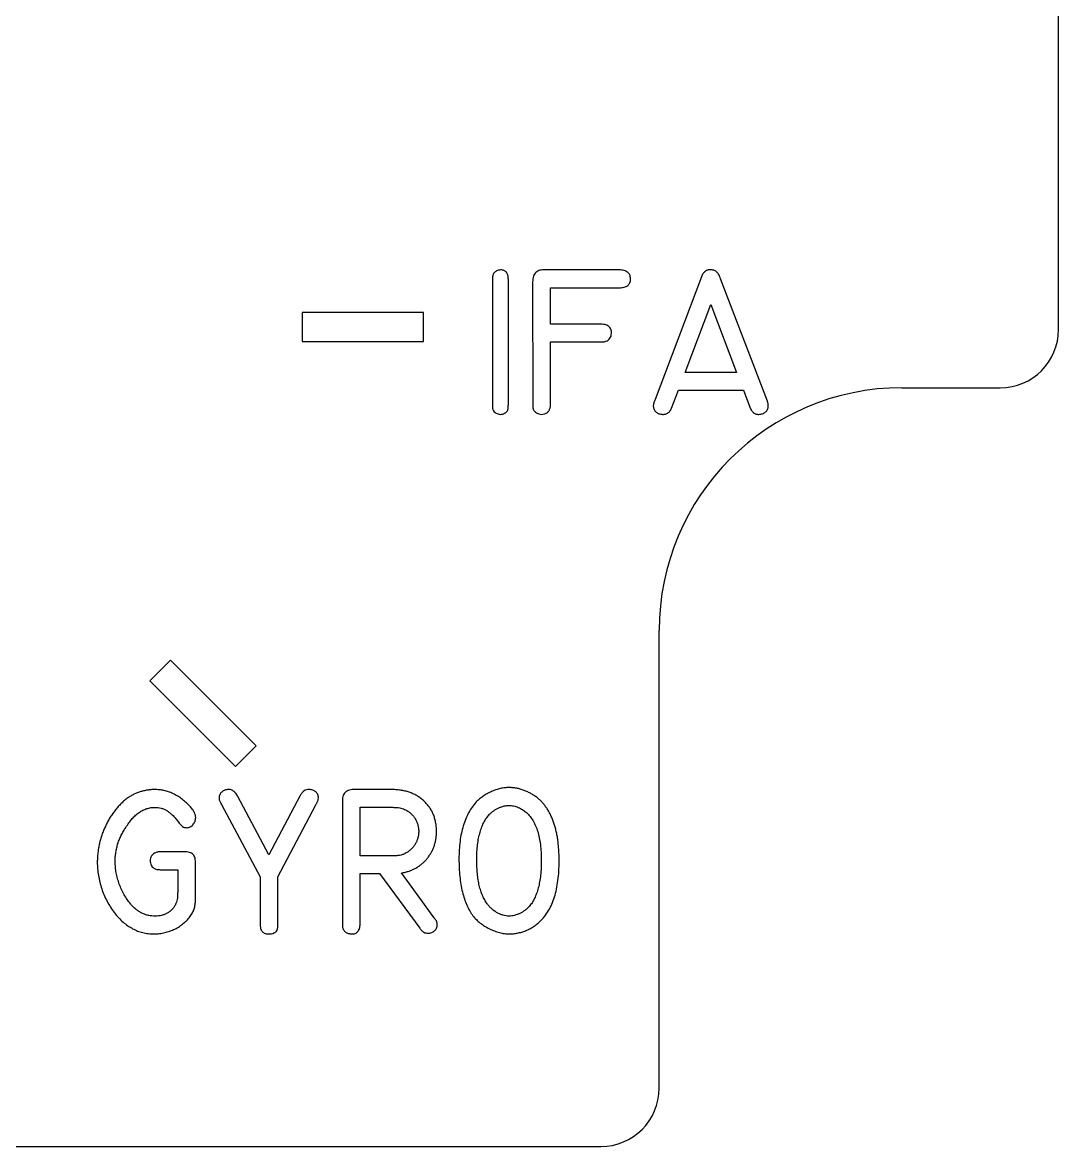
# Model space of a CAD drawing. Header units: inches. Extents: x 0.03 to 5.72, y 0.03 to 2.97.
# Drawn here: x 4.652 to 5.719, y 0.031 to 1.189 of the extents above; entities that cross this region are included whole.
import ezdxf

# ---------------------------------------------------------------- set-up
doc = ezdxf.new("R2010")
doc.units = ezdxf.units.IN
doc.header["$MEASUREMENT"] = 0

msp = doc.modelspace()

# ---------------------------------------------------------------- linework, layer by layer
at = {"color": 7, "linetype": 'Continuous', "lineweight": 25}
for p, q in [((5.7188, 0.8725), (5.7188, 2.1275)), ((5.2662, 0.9338), (5.1904, 0.9338)), ((5.3511, 0.9267), (5.3033, 0.8003)), ((5.1359, 0.9232), (5.1359, 0.7953)), ((5.1522, 0.7953), (5.1522, 0.9239)), ((5.1772, 0.9214), (5.1773, 0.7972)), ((5.1956, 0.878), (5.1956, 0.9155)), ((5.1956, 0.9155), (5.2662, 0.9155)), ((5.419, 0.7987), (5.3708, 0.9247)), ((5.3343, 0.8283), (5.3607, 0.8981)), ((5.3607, 0.8981), (5.3871, 0.8283)), ((5.065, 0.89), (4.94, 0.89)), ((4.94, 0.89), (4.94, 0.86)), ((5.065, 0.86), (5.065, 0.89)), ((5.2459, 0.878), (5.1956, 0.878)), ((4.94, 0.86), (5.065, 0.86)), ((5.1956, 0.7972), (5.1956, 0.8596)), ((5.1956, 0.8596), (5.2452, 0.8596)), ((5.3871, 0.8283), (5.3343, 0.8283)), ((5.5575, 0.8125), (5.6588, 0.8125)), ((5.3203, 0.7914), (5.3274, 0.81)), ((5.3274, 0.81), (5.3945, 0.81)), ((5.3945, 0.81), (5.4009, 0.7925)), ((5.3075, 0.0912), (5.3075, 0.5625)), ((4.8042, 0.5321), (4.7829, 0.5108)), ((4.8925, 0.4437), (4.8042, 0.5321)), ((4.7829, 0.5108), (4.8713, 0.4225)), ((4.8713, 0.4225), (4.8925, 0.4437)), ((5.0327, 0.3988), (4.9948, 0.3988)), ((5.153, 0.4009), (5.1531, 0.4009)), ((4.8563, 0.3843), (4.8568, 0.3834)), ((4.8568, 0.3834), (4.8965, 0.309)), ((4.9056, 0.3316), (4.8737, 0.3916)), ((4.9379, 0.3925), (4.9056, 0.3316)), ((4.9149, 0.309), (4.9535, 0.3825)), ((4.9535, 0.3825), (4.954, 0.3832)), ((4.9813, 0.3859), (4.9814, 0.2631)), ((5.153, 0.3825), (5.1531, 0.3825)), ((4.9997, 0.3805), (5.0334, 0.3805)), ((4.9997, 0.3306), (4.9997, 0.3805)), ((4.818, 0.3347), (4.7964, 0.3347)), ((5.0317, 0.3306), (4.9997, 0.3306)), ((4.7955, 0.3163), (4.8117, 0.3163)), ((4.8117, 0.3163), (4.8117, 0.2931)), ((4.83, 0.2872), (4.8301, 0.3222)), ((5.0757, 0.2668), (5.0422, 0.3129)), ((4.8965, 0.309), (4.8965, 0.2605)), ((4.9149, 0.2612), (4.9149, 0.309)), ((4.9997, 0.2622), (4.9997, 0.3122)), ((4.9997, 0.3122), (5.0195, 0.3122)), ((5.0195, 0.3122), (5.0611, 0.256)), ((0.5025, 0.0312), (5.2475, 0.0312))]:
    msp.add_line(p, q, dxfattribs=at)
for centre, radius, start, end in [((5.6588, 0.8725), 0.06, 270, 0), ((5.5575, 0.5625), 0.25, 90, 180), ((5.2475, 0.0912), 0.06, 270, 0)]:
    msp.add_arc(centre, radius, start, end, dxfattribs=at)
for points, knots in [([(5.1369, 0.9301), (5.1368, 0.9298), (5.1364, 0.929), (5.136, 0.9276), (5.1359, 0.9256), (5.1359, 0.9241), (5.1359, 0.9232)], [0, 0, 0, 0, 0.170737, 0.353675, 0.609135, 1, 1, 1, 1]), ([(5.1441, 0.9338), (5.1434, 0.9337), (5.1421, 0.9336), (5.1401, 0.9329), (5.1384, 0.9317), (5.1374, 0.9307), (5.1369, 0.9301)], [0, 0, 0, 0, 0.252822, 0.495908, 0.737887, 1, 1, 1, 1]), ([(5.1522, 0.9239), (5.1522, 0.9246), (5.1521, 0.9261), (5.1517, 0.9282), (5.1511, 0.93), (5.1502, 0.9314), (5.1491, 0.9326), (5.1476, 0.9333), (5.146, 0.9338), (5.1448, 0.9338), (5.1441, 0.9338)], [0, 0, 0, 0, 0.162439, 0.303775, 0.43068, 0.542576, 0.650112, 0.75758, 0.872008, 1, 1, 1, 1]), ([(5.1904, 0.9338), (5.1894, 0.9339), (5.1874, 0.934), (5.1847, 0.9335), (5.1824, 0.9327), (5.1805, 0.9313), (5.179, 0.9295), (5.1779, 0.9272), (5.1773, 0.9244), (5.1773, 0.9224), (5.1772, 0.9214)], [0, 0, 0, 0, 0.145923, 0.274015, 0.386439, 0.493493, 0.603026, 0.718993, 0.850301, 1, 1, 1, 1]), ([(5.2781, 0.9246), (5.278, 0.9253), (5.2779, 0.9267), (5.2773, 0.9286), (5.2764, 0.9302), (5.275, 0.9315), (5.2733, 0.9325), (5.2713, 0.9332), (5.2689, 0.9337), (5.2671, 0.9338), (5.2662, 0.9338)], [0, 0, 0, 0, 0.124723, 0.238759, 0.348369, 0.45629, 0.57015, 0.695658, 0.839338, 1, 1, 1, 1]), ([(5.3602, 0.9338), (5.3597, 0.9338), (5.3588, 0.9339), (5.3573, 0.9336), (5.356, 0.9331), (5.3548, 0.9323), (5.3537, 0.9313), (5.3527, 0.93), (5.3518, 0.9285), (5.3513, 0.9273), (5.3511, 0.9267)], [0, 0, 0, 0, 0.1216, 0.234761, 0.346222, 0.458938, 0.577979, 0.706875, 0.847112, 1, 1, 1, 1]), ([(5.3708, 0.9247), (5.3704, 0.9256), (5.3698, 0.9271), (5.3687, 0.9292), (5.3677, 0.9308), (5.3665, 0.932), (5.3652, 0.9329), (5.3637, 0.9335), (5.362, 0.9338), (5.3609, 0.9338), (5.3602, 0.9338)], [0, 0, 0, 0, 0.1782, 0.330029, 0.459111, 0.5663, 0.664595, 0.76729, 0.87824, 1, 1, 1, 1]), ([(5.2662, 0.9155), (5.2672, 0.9155), (5.2689, 0.9155), (5.2713, 0.9159), (5.2734, 0.9166), (5.2751, 0.9176), (5.2765, 0.919), (5.2774, 0.9206), (5.278, 0.9225), (5.278, 0.9239), (5.2781, 0.9246)], [0, 0, 0, 0, 0.160822, 0.303607, 0.430121, 0.544897, 0.652145, 0.759141, 0.872467, 1, 1, 1, 1]), ([(5.2584, 0.8687), (5.2584, 0.8694), (5.2584, 0.8708), (5.2578, 0.8728), (5.2568, 0.8745), (5.2554, 0.8758), (5.2536, 0.8769), (5.2514, 0.8775), (5.2488, 0.878), (5.2469, 0.878), (5.2459, 0.878)], [0, 0, 0, 0, 0.124678, 0.235438, 0.340623, 0.446501, 0.558822, 0.687748, 0.833953, 1, 1, 1, 1]), ([(5.2526, 0.8603), (5.2535, 0.8606), (5.2551, 0.8614), (5.257, 0.8633), (5.2581, 0.8658), (5.2583, 0.8677), (5.2584, 0.8687)], [0, 0, 0, 0, 0.254544, 0.491372, 0.730048, 1, 1, 1, 1]), ([(5.2452, 0.8596), (5.2462, 0.8596), (5.2478, 0.8596), (5.2498, 0.8597), (5.2514, 0.8599), (5.2522, 0.8601), (5.2526, 0.8603)], [0, 0, 0, 0, 0.377536, 0.644293, 0.838072, 1, 1, 1, 1]), ([(5.3033, 0.8003), (5.3031, 0.7998), (5.3028, 0.7989), (5.3023, 0.7978), (5.3021, 0.7968), (5.3017, 0.7959), (5.3015, 0.7948), (5.3015, 0.794), (5.3015, 0.7936)], [0, 0, 0, 0, 0.220157, 0.39487, 0.541435, 0.649468, 0.826608, 1, 1, 1, 1]), ([(5.4199, 0.7936), (5.4199, 0.794), (5.4198, 0.7949), (5.4196, 0.7962), (5.4194, 0.7975), (5.4191, 0.7983), (5.419, 0.7987)], [0, 0, 0, 0, 0.225997, 0.491418, 0.766256, 1, 1, 1, 1]), ([(5.1359, 0.7953), (5.1359, 0.7946), (5.1359, 0.7933), (5.1359, 0.7917), (5.1361, 0.7906), (5.1364, 0.79), (5.1365, 0.7897)], [0, 0, 0, 0, 0.400719, 0.653819, 0.825724, 1, 1, 1, 1]), ([(5.1365, 0.7897), (5.1369, 0.789), (5.1376, 0.7877), (5.1395, 0.7863), (5.1417, 0.7854), (5.1433, 0.7852), (5.1441, 0.7851)], [0, 0, 0, 0, 0.230334, 0.479964, 0.74004, 1, 1, 1, 1]), ([(5.1441, 0.7851), (5.1449, 0.7852), (5.1463, 0.7853), (5.1483, 0.7861), (5.1501, 0.7872), (5.1509, 0.7883), (5.1513, 0.7888)], [0, 0, 0, 0, 0.252909, 0.513256, 0.767106, 1, 1, 1, 1]), ([(5.1513, 0.7888), (5.1515, 0.7892), (5.1518, 0.79), (5.152, 0.7914), (5.1522, 0.7932), (5.1522, 0.7945), (5.1522, 0.7953)], [0, 0, 0, 0, 0.196636, 0.386764, 0.637659, 1, 1, 1, 1]), ([(5.1773, 0.7972), (5.1773, 0.7963), (5.1773, 0.7948), (5.1773, 0.793), (5.1775, 0.7916), (5.1778, 0.7908), (5.1779, 0.7904)], [0, 0, 0, 0, 0.383777, 0.632586, 0.813059, 1, 1, 1, 1]), ([(5.1779, 0.7904), (5.1784, 0.7896), (5.1792, 0.7881), (5.1813, 0.7865), (5.1837, 0.7854), (5.1855, 0.7852), (5.1864, 0.7851)], [0, 0, 0, 0, 0.250903, 0.48689, 0.729329, 1, 1, 1, 1]), ([(5.1864, 0.7851), (5.1874, 0.7852), (5.1893, 0.7854), (5.1915, 0.7864), (5.1929, 0.7876), (5.1939, 0.7885), (5.1945, 0.7898), (5.1948, 0.7906), (5.195, 0.791)], [0, 0, 0, 0, 0.260653, 0.512239, 0.635801, 0.756856, 0.8762, 1, 1, 1, 1]), ([(5.195, 0.791), (5.1951, 0.7914), (5.1954, 0.7921), (5.1956, 0.7934), (5.1956, 0.7951), (5.1956, 0.7964), (5.1956, 0.7972)], [0, 0, 0, 0, 0.188152, 0.36832, 0.619021, 1, 1, 1, 1]), ([(5.3015, 0.7936), (5.3015, 0.793), (5.3016, 0.7918), (5.3022, 0.7902), (5.3031, 0.7887), (5.3043, 0.7874), (5.3058, 0.7864), (5.3074, 0.7857), (5.3092, 0.7852), (5.3104, 0.7852), (5.3111, 0.7851)], [0, 0, 0, 0, 0.127988, 0.249904, 0.36818, 0.490097, 0.615322, 0.739205, 0.865718, 1, 1, 1, 1]), ([(5.3111, 0.7851), (5.3116, 0.7851), (5.3126, 0.7851), (5.314, 0.7854), (5.3154, 0.7859), (5.3166, 0.7866), (5.3177, 0.7875), (5.3187, 0.7886), (5.3196, 0.7899), (5.32, 0.7909), (5.3203, 0.7914)], [0, 0, 0, 0, 0.130338, 0.252182, 0.370626, 0.488416, 0.604093, 0.72711, 0.858039, 1, 1, 1, 1]), ([(5.4009, 0.7925), (5.4012, 0.7919), (5.4016, 0.7907), (5.4026, 0.7892), (5.4036, 0.7878), (5.4047, 0.7868), (5.406, 0.7859), (5.4073, 0.7854), (5.4088, 0.7851), (5.4098, 0.7851), (5.4103, 0.7851)], [0, 0, 0, 0, 0.1557121, 0.2949328, 0.4237078, 0.5425197, 0.6564779, 0.7676762, 0.879718, 1, 1, 1, 1]), ([(5.4103, 0.7851), (5.4109, 0.7852), (5.4122, 0.7852), (5.414, 0.7857), (5.4156, 0.7865), (5.4171, 0.7875), (5.4183, 0.7888), (5.4192, 0.7902), (5.4198, 0.7919), (5.4199, 0.793), (5.4199, 0.7936)], [0, 0, 0, 0, 0.134406, 0.263812, 0.388741, 0.514081, 0.63611, 0.756416, 0.874147, 1, 1, 1, 1]), ([(4.7877, 0.3988), (4.7865, 0.3988), (4.784, 0.3987), (4.7803, 0.3982), (4.7765, 0.3974), (4.7728, 0.3964), (4.7692, 0.3951), (4.7658, 0.3935), (4.7625, 0.3917), (4.7605, 0.3903), (4.7595, 0.3896)], [0, 0, 0, 0, 0.123466, 0.2477262, 0.3737333, 0.5020609, 0.6299889, 0.7547988, 0.8777325, 1, 1, 1, 1]), ([(4.8239, 0.382), (4.8226, 0.3833), (4.82, 0.3859), (4.8157, 0.3894), (4.8114, 0.3922), (4.8069, 0.3947), (4.8023, 0.3965), (4.7975, 0.3978), (4.7927, 0.3987), (4.7894, 0.3987), (4.7877, 0.3988)], [0, 0, 0, 0, 0.13864, 0.270197, 0.396837, 0.520113, 0.640282, 0.759668, 0.879385, 1, 1, 1, 1]), ([(4.8639, 0.3988), (4.8632, 0.3988), (4.862, 0.3987), (4.8602, 0.3982), (4.8586, 0.3974), (4.8571, 0.3963), (4.8559, 0.395), (4.855, 0.3935), (4.8544, 0.3918), (4.8543, 0.3906), (4.8543, 0.39)], [0, 0, 0, 0, 0.132796, 0.2582929, 0.3824844, 0.5087778, 0.6324434, 0.7511226, 0.8736272, 1, 1, 1, 1]), ([(4.8737, 0.3916), (4.8734, 0.3922), (4.8727, 0.3933), (4.8716, 0.3949), (4.8705, 0.3961), (4.8693, 0.3972), (4.868, 0.398), (4.8667, 0.3986), (4.8653, 0.3988), (4.8644, 0.3988), (4.8639, 0.3988)], [0, 0, 0, 0, 0.159728, 0.306464, 0.438866, 0.560897, 0.675132, 0.783553, 0.89021, 1, 1, 1, 1]), ([(4.9471, 0.3988), (4.9461, 0.3988), (4.9443, 0.3988), (4.9418, 0.3975), (4.9395, 0.3954), (4.9385, 0.3935), (4.9379, 0.3925)], [0, 0, 0, 0, 0.227391, 0.450865, 0.703928, 1, 1, 1, 1]), ([(4.9567, 0.3902), (4.9566, 0.3908), (4.9566, 0.392), (4.956, 0.3936), (4.9551, 0.3951), (4.9539, 0.3964), (4.9525, 0.3975), (4.9508, 0.3982), (4.949, 0.3987), (4.9477, 0.3988), (4.9471, 0.3988)], [0, 0, 0, 0, 0.126872, 0.245839, 0.362914, 0.484015, 0.609723, 0.733702, 0.862125, 1, 1, 1, 1]), ([(4.9948, 0.3988), (4.9937, 0.3988), (4.9916, 0.3988), (4.9887, 0.3983), (4.9862, 0.3974), (4.9842, 0.396), (4.9827, 0.3941), (4.9817, 0.3917), (4.9813, 0.3889), (4.9813, 0.387), (4.9813, 0.3859)], [0, 0, 0, 0, 0.15384, 0.286948, 0.403942, 0.512601, 0.619501, 0.731605, 0.857209, 1, 1, 1, 1]), ([(5.0783, 0.356), (5.0782, 0.3575), (5.0781, 0.3606), (5.0774, 0.365), (5.0764, 0.3693), (5.075, 0.3733), (5.0732, 0.377), (5.071, 0.3806), (5.0684, 0.3838), (5.0655, 0.3869), (5.0623, 0.3896), (5.0588, 0.392), (5.055, 0.3941), (5.051, 0.3957), (5.0468, 0.3971), (5.0423, 0.398), (5.0375, 0.3986), (5.0343, 0.3987), (5.0327, 0.3988)], [0, 0, 0, 0, 0.066973, 0.130798, 0.192516, 0.252737, 0.311919, 0.370508, 0.42962, 0.489933, 0.550435, 0.610788, 0.671641, 0.733202, 0.796041, 0.861499, 0.929372, 1, 1, 1, 1]), ([(5.1531, 0.4009), (5.1515, 0.4008), (5.1485, 0.4007), (5.144, 0.3999), (5.1394, 0.3986), (5.1349, 0.3968), (5.1305, 0.3946), (5.1264, 0.3921), (5.1225, 0.3892), (5.1202, 0.3871), (5.119, 0.386)], [0, 0, 0, 0, 0.1189, 0.238815, 0.363412, 0.491768, 0.621792, 0.748494, 0.874822, 1, 1, 1, 1]), ([(5.1826, 0.3899), (5.1815, 0.3907), (5.1793, 0.3924), (5.1758, 0.3945), (5.1722, 0.3964), (5.1684, 0.398), (5.1646, 0.3993), (5.1607, 0.4002), (5.1569, 0.4007), (5.1543, 0.4008), (5.153, 0.4009)], [0, 0, 0, 0, 0.128897, 0.256024, 0.383031, 0.510763, 0.636864, 0.759967, 0.880017, 1, 1, 1, 1]), ([(4.7595, 0.3896), (4.7583, 0.3887), (4.756, 0.3868), (4.7528, 0.3837), (4.7497, 0.3804), (4.7468, 0.3769), (4.7441, 0.3732), (4.7416, 0.3693), (4.7393, 0.3652), (4.7372, 0.3609), (4.7353, 0.3565), (4.7336, 0.352), (4.7322, 0.3475), (4.731, 0.3429), (4.7301, 0.3383), (4.7295, 0.3337), (4.729, 0.3289), (4.729, 0.3258), (4.7289, 0.3242)], [0, 0, 0, 0, 0.059978, 0.120362, 0.180764, 0.241409, 0.302516, 0.364301, 0.427564, 0.491905, 0.556544, 0.620298, 0.683478, 0.746539, 0.809683, 0.872744, 0.936262, 1, 1, 1, 1]), ([(4.8303, 0.3699), (4.8302, 0.3708), (4.8301, 0.3727), (4.8291, 0.3749), (4.828, 0.3768), (4.8269, 0.3784), (4.8255, 0.3802), (4.8245, 0.3814), (4.8239, 0.382)], [0, 0, 0, 0, 0.192743, 0.4011, 0.521085, 0.658775, 0.819953, 1, 1, 1, 1]), ([(4.8543, 0.39), (4.8543, 0.3896), (4.8543, 0.3889), (4.8545, 0.388), (4.8548, 0.3873), (4.8552, 0.3865), (4.8557, 0.3855), (4.8561, 0.3847), (4.8563, 0.3843)], [0, 0, 0, 0, 0.180621, 0.344202, 0.441827, 0.584311, 0.771976, 1, 1, 1, 1]), ([(4.954, 0.3832), (4.9543, 0.3837), (4.9547, 0.3843), (4.955, 0.385), (4.9551, 0.3852)], [0, 0, 0, 0, 0.684683, 1, 1, 1, 1]), ([(4.9551, 0.3852), (4.9556, 0.3861), (4.9564, 0.3876), (4.9566, 0.3894), (4.9567, 0.3902)], [0, 0, 0, 0, 0.540897, 1, 1, 1, 1]), ([(5.119, 0.386), (5.1176, 0.3843), (5.1147, 0.3808), (5.1112, 0.3749), (5.1081, 0.3685), (5.1057, 0.3613), (5.1037, 0.3536), (5.1023, 0.3454), (5.1015, 0.3366), (5.1014, 0.3305), (5.1013, 0.3275)], [0, 0, 0, 0, 0.105705, 0.215134, 0.329018, 0.449631, 0.576639, 0.710541, 0.851416, 1, 1, 1, 1]), ([(5.1329, 0.3734), (5.1336, 0.374), (5.1349, 0.3753), (5.1372, 0.3771), (5.1397, 0.3786), (5.1423, 0.38), (5.1451, 0.381), (5.1478, 0.3819), (5.1504, 0.3824), (5.1522, 0.3825), (5.153, 0.3825)], [0, 0, 0, 0, 0.123362, 0.249717, 0.37865, 0.511599, 0.64377, 0.76903, 0.886766, 1, 1, 1, 1]), ([(5.1531, 0.3825), (5.1538, 0.3825), (5.1553, 0.3824), (5.1577, 0.382), (5.1601, 0.3813), (5.1632, 0.3801), (5.167, 0.3782), (5.1697, 0.376), (5.1709, 0.375)], [0, 0, 0, 0, 0.11376, 0.233218, 0.356799, 0.48809, 0.749531, 1, 1, 1, 1]), ([(5.2045, 0.3249), (5.2045, 0.3268), (5.2045, 0.3305), (5.2042, 0.336), (5.2038, 0.3413), (5.2033, 0.3463), (5.2025, 0.3511), (5.2015, 0.3557), (5.2005, 0.3601), (5.1992, 0.3643), (5.1977, 0.3682), (5.1961, 0.372), (5.1943, 0.3755), (5.1923, 0.3788), (5.1901, 0.3819), (5.1878, 0.3848), (5.1853, 0.3875), (5.1835, 0.3891), (5.1826, 0.3899)], [0, 0, 0, 0, 0.080424, 0.157711, 0.231972, 0.303725, 0.372685, 0.438908, 0.502962, 0.564675, 0.624091, 0.681389, 0.737383, 0.791688, 0.84518, 0.897488, 0.948885, 1, 1, 1, 1]), ([(4.7584, 0.3597), (4.7594, 0.3614), (4.7614, 0.3645), (4.7648, 0.3688), (4.7682, 0.3724), (4.7719, 0.3753), (4.7758, 0.3776), (4.7798, 0.3792), (4.784, 0.3803), (4.7869, 0.3804), (4.7884, 0.3804)], [0, 0, 0, 0, 0.151677, 0.29208, 0.422576, 0.544866, 0.661738, 0.774135, 0.88625, 1, 1, 1, 1]), ([(4.7884, 0.3804), (4.7894, 0.3804), (4.7916, 0.3803), (4.7947, 0.3797), (4.7978, 0.3787), (4.8007, 0.3771), (4.8035, 0.3751), (4.8063, 0.3726), (4.8092, 0.3696), (4.811, 0.3673), (4.8119, 0.3661)], [0, 0, 0, 0, 0.113034, 0.223454, 0.334425, 0.446464, 0.566353, 0.698289, 0.841935, 1, 1, 1, 1]), ([(5.0334, 0.3805), (5.0347, 0.3804), (5.037, 0.3804), (5.0402, 0.3801), (5.0429, 0.3794), (5.0446, 0.3787), (5.0454, 0.3784)], [0, 0, 0, 0, 0.314981, 0.565702, 0.782137, 1, 1, 1, 1]), ([(5.0454, 0.3784), (5.0465, 0.3778), (5.0486, 0.3768), (5.0514, 0.3746), (5.0539, 0.3721), (5.056, 0.3693), (5.0577, 0.3661), (5.059, 0.3628), (5.0597, 0.3593), (5.0599, 0.3569), (5.0599, 0.3557)], [0, 0, 0, 0, 0.125904, 0.249604, 0.372836, 0.49813, 0.624034, 0.747355, 0.872016, 1, 1, 1, 1]), ([(5.1197, 0.327), (5.1198, 0.3296), (5.1198, 0.3345), (5.1204, 0.3418), (5.1215, 0.3485), (5.123, 0.3547), (5.1248, 0.3603), (5.1271, 0.3654), (5.1297, 0.3697), (5.1319, 0.3722), (5.1329, 0.3734)], [0, 0, 0, 0, 0.156125, 0.302877, 0.440322, 0.56978, 0.690666, 0.801587, 0.904038, 1, 1, 1, 1]), ([(5.1709, 0.375), (5.1722, 0.3737), (5.1747, 0.3711), (5.1778, 0.3665), (5.1804, 0.3613), (5.1826, 0.3555), (5.1842, 0.349), (5.1853, 0.3419), (5.1861, 0.3342), (5.1861, 0.3288), (5.1861, 0.3261)], [0, 0, 0, 0, 0.100865, 0.20514, 0.314754, 0.432735, 0.558927, 0.694653, 0.841474, 1, 1, 1, 1]), ([(4.7473, 0.3246), (4.7474, 0.3262), (4.7474, 0.3294), (4.748, 0.3341), (4.7489, 0.3387), (4.7501, 0.3433), (4.7517, 0.3477), (4.7536, 0.3519), (4.7558, 0.356), (4.7575, 0.3585), (4.7584, 0.3597)], [0, 0, 0, 0, 0.127898, 0.25386, 0.380528, 0.506848, 0.632481, 0.755751, 0.877863, 1, 1, 1, 1]), ([(4.8119, 0.3661), (4.8124, 0.3655), (4.8132, 0.3644), (4.8146, 0.3629), (4.8157, 0.3617), (4.817, 0.3606), (4.8188, 0.3596), (4.8203, 0.3595), (4.8211, 0.3595)], [0, 0, 0, 0, 0.194971, 0.365719, 0.503177, 0.616054, 0.809501, 1, 1, 1, 1]), ([(4.8211, 0.3595), (4.8217, 0.3595), (4.8229, 0.3597), (4.8246, 0.3603), (4.8262, 0.3613), (4.8275, 0.3626), (4.8287, 0.3642), (4.8296, 0.3659), (4.8302, 0.3678), (4.8302, 0.3692), (4.8303, 0.3699)], [0, 0, 0, 0, 0.120036, 0.237513, 0.35583, 0.481904, 0.612193, 0.73746, 0.865712, 1, 1, 1, 1]), ([(5.0422, 0.3129), (5.0436, 0.3131), (5.0462, 0.3137), (5.05, 0.3148), (5.0536, 0.3163), (5.057, 0.3179), (5.0602, 0.32), (5.0632, 0.3222), (5.0659, 0.3247), (5.0684, 0.3274), (5.0707, 0.3304), (5.0727, 0.3336), (5.0744, 0.3369), (5.0758, 0.3404), (5.0769, 0.3441), (5.0777, 0.3479), (5.0782, 0.3519), (5.0783, 0.3546), (5.0783, 0.356)], [0, 0, 0, 0, 0.066714, 0.131686, 0.194568, 0.256276, 0.316622, 0.377186, 0.437587, 0.498732, 0.559614, 0.620242, 0.681007, 0.741738, 0.803735, 0.867258, 0.932516, 1, 1, 1, 1]), ([(5.0599, 0.3557), (5.0599, 0.3545), (5.0598, 0.3521), (5.059, 0.3487), (5.0579, 0.3454), (5.0563, 0.3423), (5.0542, 0.3394), (5.0518, 0.337), (5.0492, 0.3347), (5.0471, 0.3336), (5.0461, 0.3331)], [0, 0, 0, 0, 0.129781, 0.254908, 0.378839, 0.503945, 0.629035, 0.750834, 0.874122, 1, 1, 1, 1]), ([(4.7289, 0.3242), (4.729, 0.3219), (4.7291, 0.3172), (4.73, 0.3103), (4.7314, 0.3034), (4.7334, 0.2966), (4.736, 0.2899), (4.739, 0.2836), (4.7425, 0.2775), (4.7453, 0.2737), (4.7466, 0.2719)], [0, 0, 0, 0, 0.124378, 0.248448, 0.373554, 0.500054, 0.626424, 0.751212, 0.875218, 1, 1, 1, 1]), ([(4.7633, 0.2809), (4.7621, 0.2824), (4.7597, 0.2855), (4.7566, 0.2905), (4.7538, 0.2958), (4.7515, 0.3014), (4.7497, 0.3072), (4.7483, 0.313), (4.7475, 0.3188), (4.7474, 0.3227), (4.7473, 0.3246)], [0, 0, 0, 0, 0.122127, 0.246164, 0.371739, 0.500703, 0.629378, 0.754682, 0.877856, 1, 1, 1, 1]), ([(4.789, 0.3338), (4.7882, 0.3334), (4.7866, 0.3326), (4.7847, 0.3306), (4.7835, 0.3281), (4.7833, 0.3264), (4.7833, 0.3255)], [0, 0, 0, 0, 0.256624, 0.508417, 0.75258, 1, 1, 1, 1]), ([(4.7833, 0.3255), (4.7833, 0.3247), (4.7835, 0.3232), (4.7843, 0.3211), (4.7855, 0.3192), (4.7867, 0.3183), (4.7873, 0.3179)], [0, 0, 0, 0, 0.2630072, 0.5069305, 0.7488057, 1, 1, 1, 1]), ([(4.7964, 0.3347), (4.7954, 0.3347), (4.7938, 0.3347), (4.7917, 0.3346), (4.7902, 0.3343), (4.7894, 0.3339), (4.789, 0.3338)], [0, 0, 0, 0, 0.3904735, 0.6600832, 0.8462637, 1, 1, 1, 1]), ([(4.8301, 0.3222), (4.8301, 0.3233), (4.83, 0.3253), (4.8297, 0.3281), (4.8289, 0.3303), (4.8277, 0.3321), (4.8259, 0.3334), (4.8237, 0.3342), (4.821, 0.3347), (4.8191, 0.3347), (4.818, 0.3347)], [0, 0, 0, 0, 0.156685, 0.290563, 0.404675, 0.504289, 0.604164, 0.715892, 0.847189, 1, 1, 1, 1]), ([(5.0461, 0.3331), (5.0451, 0.3326), (5.0433, 0.3317), (5.0407, 0.3311), (5.0384, 0.3308), (5.0364, 0.3306), (5.0342, 0.3305), (5.0326, 0.3305), (5.0317, 0.3306)], [0, 0, 0, 0, 0.211545, 0.424762, 0.540077, 0.67459, 0.828575, 1, 1, 1, 1]), ([(5.1013, 0.3275), (5.1014, 0.3243), (5.1014, 0.3182), (5.1021, 0.3094), (5.1032, 0.3011), (5.1048, 0.2935), (5.1068, 0.2864), (5.1093, 0.2799), (5.1122, 0.274), (5.1146, 0.2704), (5.1158, 0.2687)], [0, 0, 0, 0, 0.153124, 0.297158, 0.432037, 0.559346, 0.678717, 0.790963, 0.898004, 1, 1, 1, 1]), ([(5.1304, 0.281), (5.1295, 0.2824), (5.1277, 0.2851), (5.1256, 0.2896), (5.1237, 0.2946), (5.1222, 0.3), (5.1211, 0.306), (5.1203, 0.3125), (5.1198, 0.3195), (5.1197, 0.3245), (5.1197, 0.327)], [0, 0, 0, 0, 0.100044, 0.204357, 0.314658, 0.431428, 0.557026, 0.692898, 0.840874, 1, 1, 1, 1]), ([(5.1861, 0.3261), (5.1861, 0.3234), (5.186, 0.3182), (5.1855, 0.3107), (5.1845, 0.3038), (5.1832, 0.2976), (5.1814, 0.292), (5.1793, 0.2869), (5.1768, 0.2823), (5.1747, 0.2796), (5.1736, 0.2783)], [0, 0, 0, 0, 0.161174, 0.309864, 0.446677, 0.572217, 0.688558, 0.797887, 0.901397, 1, 1, 1, 1]), ([(5.1848, 0.2629), (5.1864, 0.2646), (5.1896, 0.2681), (5.1937, 0.2741), (5.1971, 0.2809), (5.1998, 0.2883), (5.202, 0.2965), (5.2034, 0.3053), (5.2044, 0.3149), (5.2044, 0.3215), (5.2045, 0.3249)], [0, 0, 0, 0, 0.104917, 0.212948, 0.325254, 0.443443, 0.569143, 0.703178, 0.846557, 1, 1, 1, 1]), ([(4.7873, 0.3179), (4.7877, 0.3176), (4.7886, 0.317), (4.7899, 0.3166), (4.7912, 0.3164), (4.7924, 0.3163), (4.7939, 0.3163), (4.7949, 0.3163), (4.7955, 0.3163)], [0, 0, 0, 0, 0.182266, 0.368403, 0.483277, 0.627957, 0.7988, 1, 1, 1, 1]), ([(4.8117, 0.2931), (4.8117, 0.2917), (4.8116, 0.2891), (4.8112, 0.2857), (4.8105, 0.2827), (4.8097, 0.2809), (4.8093, 0.28)], [0, 0, 0, 0, 0.315137, 0.564743, 0.783427, 1, 1, 1, 1]), ([(4.7886, 0.2685), (4.7874, 0.2685), (4.785, 0.2685), (4.7815, 0.2691), (4.7782, 0.2701), (4.7749, 0.2714), (4.7718, 0.2732), (4.7688, 0.2754), (4.7659, 0.2779), (4.7642, 0.2799), (4.7633, 0.2809)], [0, 0, 0, 0, 0.123063, 0.244195, 0.363057, 0.482803, 0.604839, 0.730937, 0.862788, 1, 1, 1, 1]), ([(4.8093, 0.28), (4.8087, 0.2791), (4.8077, 0.2774), (4.8058, 0.2751), (4.8035, 0.2731), (4.8009, 0.2715), (4.7981, 0.2701), (4.7951, 0.2692), (4.7919, 0.2686), (4.7897, 0.2685), (4.7886, 0.2685)], [0, 0, 0, 0, 0.122635, 0.241641, 0.362339, 0.484574, 0.608423, 0.735058, 0.864582, 1, 1, 1, 1]), ([(4.825, 0.2687), (4.8259, 0.27), (4.8275, 0.2727), (4.8288, 0.2763), (4.8295, 0.2793), (4.8298, 0.2817), (4.83, 0.2844), (4.83, 0.2862), (4.83, 0.2872)], [0, 0, 0, 0, 0.244047, 0.473562, 0.590872, 0.716416, 0.852588, 1, 1, 1, 1]), ([(5.153, 0.2685), (5.152, 0.2685), (5.1499, 0.2686), (5.1468, 0.2694), (5.1437, 0.2704), (5.1407, 0.2719), (5.1377, 0.2737), (5.1351, 0.2759), (5.1326, 0.2783), (5.1312, 0.2801), (5.1304, 0.281)], [0, 0, 0, 0, 0.116304, 0.233863, 0.354988, 0.482525, 0.612268, 0.740399, 0.869415, 1, 1, 1, 1]), ([(5.1736, 0.2783), (5.1729, 0.2776), (5.1716, 0.2762), (5.1692, 0.2743), (5.1667, 0.2726), (5.164, 0.2712), (5.1613, 0.2701), (5.1585, 0.2692), (5.1558, 0.2686), (5.1539, 0.2685), (5.153, 0.2685)], [0, 0, 0, 0, 0.125983, 0.2526, 0.38207, 0.513681, 0.642442, 0.765615, 0.88507, 1, 1, 1, 1]), ([(4.7466, 0.2719), (4.748, 0.2701), (4.7508, 0.2667), (4.7554, 0.2623), (4.7602, 0.2585), (4.7652, 0.2555), (4.7704, 0.253), (4.7758, 0.2514), (4.7815, 0.2503), (4.7853, 0.2502), (4.7873, 0.2501)], [0, 0, 0, 0, 0.140081, 0.272541, 0.399688, 0.521682, 0.640878, 0.759144, 0.878104, 1, 1, 1, 1]), ([(4.7873, 0.2501), (4.7891, 0.2502), (4.7929, 0.2503), (4.7984, 0.2514), (4.8037, 0.2529), (4.8088, 0.2551), (4.8136, 0.2578), (4.8179, 0.261), (4.8218, 0.2646), (4.8239, 0.2673), (4.825, 0.2687)], [0, 0, 0, 0, 0.129341, 0.255945, 0.382925, 0.511215, 0.638108, 0.760229, 0.880413, 1, 1, 1, 1]), ([(5.0766, 0.2657), (5.0763, 0.2659), (5.076, 0.2663), (5.0758, 0.2667), (5.0757, 0.2668)], [0, 0, 0, 0, 0.617839, 1, 1, 1, 1]), ([(5.1158, 0.2687), (5.1169, 0.2674), (5.1192, 0.2647), (5.1233, 0.2613), (5.1278, 0.2581), (5.1327, 0.2553), (5.1378, 0.2531), (5.1431, 0.2515), (5.1483, 0.2504), (5.1518, 0.2502), (5.1535, 0.2501)], [0, 0, 0, 0, 0.121113, 0.243963, 0.369981, 0.501105, 0.632263, 0.757497, 0.880131, 1, 1, 1, 1]), ([(4.8965, 0.2605), (4.8966, 0.2597), (4.8966, 0.2581), (4.897, 0.2559), (4.8977, 0.2541), (4.8987, 0.2525), (4.9001, 0.2514), (4.9018, 0.2506), (4.9037, 0.2501), (4.9051, 0.2501), (4.9058, 0.2501)], [0, 0, 0, 0, 0.155466, 0.29256, 0.414166, 0.525591, 0.633876, 0.743476, 0.865281, 1, 1, 1, 1]), ([(4.914, 0.254), (4.9141, 0.2544), (4.9145, 0.2552), (4.9148, 0.2568), (4.9149, 0.2588), (4.9149, 0.2603), (4.9149, 0.2612)], [0, 0, 0, 0, 0.173247, 0.367321, 0.628894, 1, 1, 1, 1]), ([(4.9814, 0.2631), (4.9813, 0.2622), (4.9813, 0.2607), (4.9813, 0.2589), (4.9814, 0.2578), (4.9815, 0.2571), (4.9815, 0.2569)], [0, 0, 0, 0, 0.428028, 0.697539, 0.863684, 1, 1, 1, 1]), ([(4.9815, 0.2569), (4.9817, 0.2564), (4.9819, 0.2554), (4.9826, 0.2541), (4.9835, 0.2529), (4.9847, 0.2519), (4.986, 0.2511), (4.9874, 0.2506), (4.989, 0.2502), (4.9901, 0.2502), (4.9906, 0.2501)], [0, 0, 0, 0, 0.123486, 0.242589, 0.362825, 0.484354, 0.610953, 0.735309, 0.865134, 1, 1, 1, 1]), ([(4.9906, 0.2501), (4.9914, 0.2501), (4.9927, 0.2501), (4.9946, 0.2506), (4.9963, 0.2515), (4.9976, 0.2529), (4.9986, 0.2547), (4.9993, 0.2568), (4.9996, 0.2594), (4.9997, 0.2612), (4.9997, 0.2622)], [0, 0, 0, 0, 0.124646, 0.23419, 0.339077, 0.444245, 0.558359, 0.685896, 0.832567, 1, 1, 1, 1]), ([(5.0611, 0.256), (5.0614, 0.2555), (5.062, 0.2546), (5.0631, 0.2535), (5.0641, 0.2526), (5.0653, 0.2516), (5.0672, 0.251), (5.0687, 0.2509), (5.0696, 0.2509)], [0, 0, 0, 0, 0.167856, 0.314748, 0.444139, 0.555043, 0.763862, 1, 1, 1, 1]), ([(5.0696, 0.2509), (5.0702, 0.2509), (5.0715, 0.251), (5.0733, 0.2515), (5.0749, 0.2523), (5.0763, 0.2534), (5.0774, 0.2547), (5.0783, 0.2562), (5.0789, 0.2579), (5.0789, 0.2591), (5.079, 0.2597)], [0, 0, 0, 0, 0.135725, 0.26129, 0.384102, 0.506106, 0.628917, 0.747851, 0.870992, 1, 1, 1, 1]), ([(5.079, 0.2597), (5.079, 0.2602), (5.0789, 0.2613), (5.0785, 0.2628), (5.0777, 0.2643), (5.0769, 0.2652), (5.0766, 0.2657)], [0, 0, 0, 0, 0.226314, 0.465329, 0.719634, 1, 1, 1, 1]), ([(5.1535, 0.2501), (5.1549, 0.2502), (5.1576, 0.2503), (5.1618, 0.251), (5.166, 0.252), (5.1701, 0.2535), (5.1742, 0.2553), (5.178, 0.2575), (5.1816, 0.26), (5.1837, 0.2619), (5.1848, 0.2629)], [0, 0, 0, 0, 0.118981, 0.240318, 0.364646, 0.49276, 0.622125, 0.749523, 0.874592, 1, 1, 1, 1]), ([(4.9058, 0.2501), (4.9067, 0.2501), (4.9084, 0.2502), (4.9108, 0.251), (4.9128, 0.2522), (4.9136, 0.2534), (4.914, 0.254)], [0, 0, 0, 0, 0.2763319, 0.5410035, 0.7863385, 1, 1, 1, 1])]:
    msp.add_open_spline(points, degree=3, knots=knots, dxfattribs=at)

doc.saveas('drawing.dxf')
